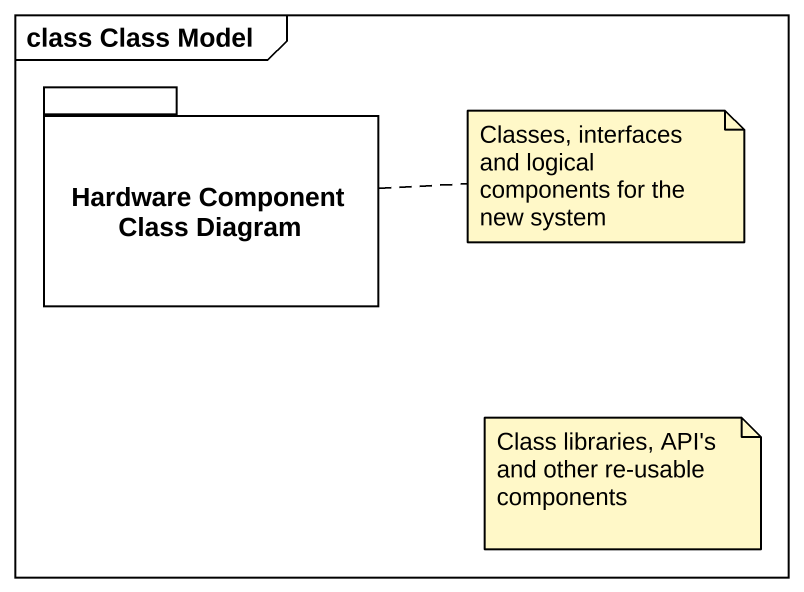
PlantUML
@startuml
mainframe class Class Model
package "Hardware Component Class Diagram" as Hardware_Component_Class {
}
note right of Hardware_Component_Class : Classes, interfaces and logical components for the new system
note as N2
  Class libraries, API's and other re-usable components
end note
@enduml
